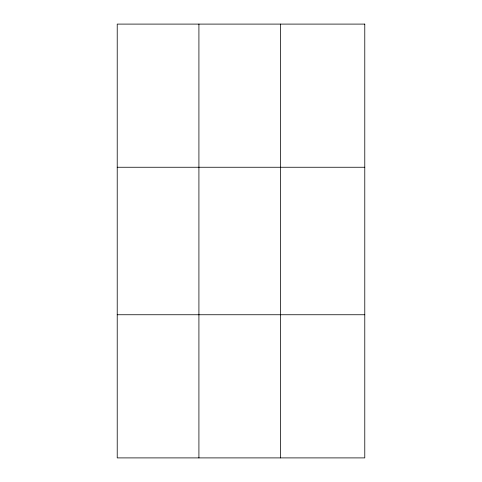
<?xml version="1.0" encoding="UTF-8"?>
<svg xmlns="http://www.w3.org/2000/svg" width="482" height="482" viewBox="0 0 482 482"><rect width="100%" height="100%" fill="white"/><g stroke="black" fill="none" stroke-linecap="round" stroke-linejoin="round"><path stroke-width="0.72" d="M198.915 457.9L198.915 24.1M280.608 457.9L280.608 24.1M117.222 167.254L364.778 167.254M117.222 314.746L364.778 314.746M364.778 24.1L364.778 457.9L117.222 457.9L117.222 24.1L364.778 24.1"/></g></svg>
